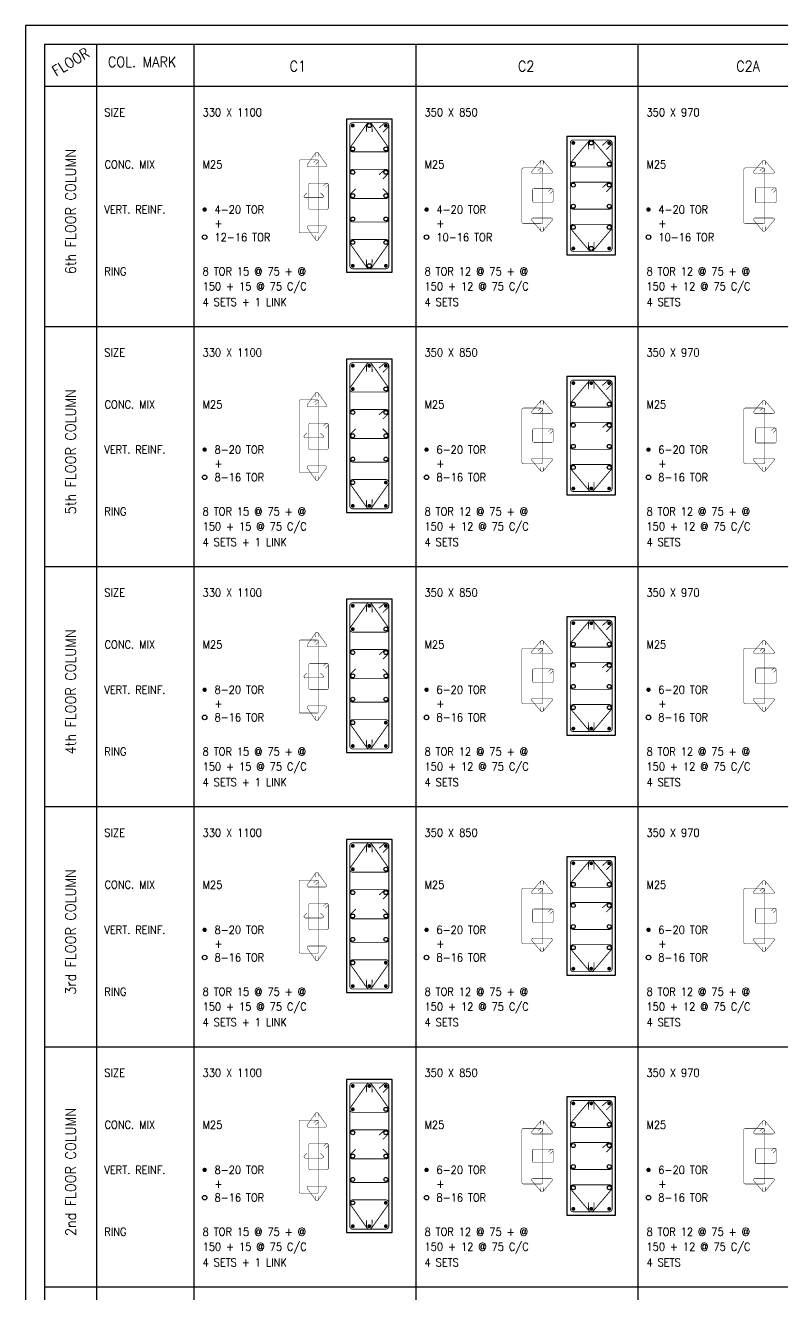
# Model space of a CAD drawing. Extents: x -200722 to 834823, y -494970 to 88783.
# Drawn here: x 222673 to 244423, y -76085 to -39610 of the extents above; entities that cross this region are included whole.
import ezdxf
from ezdxf.enums import TextEntityAlignment as Align

# ---------------------------------------------------------------- set-up
doc = ezdxf.new("R2010")
doc.units = 0
doc.header["$LTSCALE"] = 100
doc.header["$MEASUREMENT"] = 0
doc.layers.get('0').update_dxf_attribs({"linetype": 'CONTINUOUS'})
for name, color, linetype in [('5', 4, 'CONTINUOUS'), ('COL. SHED. STEEL.', 6, 'CONTINUOUS'), ('column', 240, 'CONTINUOUS'), ('STEEL', 6, 'CONTINUOUS'), ('TEXT', 2, 'CONTINUOUS')]:
    doc.layers.add(name, color=color, linetype=linetype)
doc.layers.add('9_PRINT BOUNDARY_NON PRINT', color=32, linetype='CONTINUOUS', plot=False)
doc.layers.add('9_TITLE TEXT', color=7, linetype='CONTINUOUS', lineweight=20)
doc.layers.add('g-dim', color=6, linetype='CONTINUOUS', lineweight=9)
doc.styles.add('ROMANS', font='romans.shx')

msp = doc.modelspace()

# ---------------------------------------------------------------- linework, layer by layer
at = {"color": 18, "true_color": 0x000000}
msp.add_lwpolyline([(223222.7, -104400.4), (314632.7, -104400.4), (314632.7, -40160.4), (223222.7, -40160.4)], close=True, dxfattribs=at)
at = {"layer": '5', "color": 7, "lineweight": -2}
for p, q in [((224722.7, -104400.4), (224722.7, -40160.4)), ((227522.7, -104400.4), (227522.7, -40160.4)), ((233897.5, -104400.4), (233897.5, -40160.4)), ((240272.3, -104400.4), (240272.3, -40160.4)), ((223222.7, -41360.4), (305172.7, -41360.4)), ((223222.7, -48260.4), (305172.7, -48260.4)), ((223222.7, -55160.4), (305172.7, -55160.4)), ((223222.7, -62060.4), (305172.7, -62060.4)), ((223222.7, -68960.4), (305172.7, -68960.4)), ((223222.7, -75860.4), (305172.7, -75860.4))]:
    msp.add_line(p, q, dxfattribs=at)
at = {"layer": '9_PRINT BOUNDARY_NON PRINT', "color": 18, "true_color": 0x000000}
msp.add_lwpolyline([(222672.7, -104950.4), (315182.7, -104950.4), (315182.7, -39610.4), (222672.7, -39610.4)], close=True, dxfattribs=at)
at = {"layer": '9_TITLE TEXT', "color": 18, "true_color": 0x000000}
msp.add_lwpolyline([(314632.7, -40160.4), (223222.7, -40160.4), (223222.7, -104400.4), (314632.7, -104400.4)], dxfattribs=at)
at = {"layer": 'COL. SHED. STEEL.', "color": 140, "linetype": 'Continuous'}
for points, const_width in [([(232482.2, -42440.4), (232007.2, -43112, 0.6084148), (232076.6, -43246.1), (233026.6, -43246.1, 0.6084148), (233096, -43112), (232621, -42440.4, 0.5176004)], 25), ([(238857, -42940.4), (238344, -43543.7, 0.6217139), (238411.5, -43680.5), (239441.3, -43680.5, 0.6217139), (239508.8, -43543.7), (238995.8, -42940.4, 0.5176004)], 25), ([(231009.8, -43269.3), (230772.3, -43605.1, 0.6084148), (230807, -43672.2), (231282, -43672.2, 0.6084148), (231316.7, -43605.1), (231079.2, -43269.3, 0.5176004)], 12.5), ([(237478.1, -43498), (237220.7, -43801, 0.6217139), (237254.4, -43869.3), (237769.3, -43869.3, 0.6217139), (237803.1, -43801), (237545.6, -43498, 0.4933715)], 12.5), ([(243853, -43498), (243595.5, -43801, 0.6217139), (243629.2, -43869.3), (244144.2, -43869.3, 0.6217139), (244177.9, -43801), (243920.4, -43498, 0.4933715)], 12.5), ([(237478.1, -45516.3), (237220.7, -45213.4, -0.6217139), (237254.4, -45145), (237769.3, -45145, -0.6217139), (237803.1, -45213.4), (237545.6, -45516.3, -0.4933715)], 12.5), ([(243853, -45516.3), (243595.5, -45213.4, -0.6217139), (243629.2, -45145), (244144.2, -45145, -0.6217139), (244177.9, -45213.4), (243920.4, -45516.3, -0.4933715)], 12.5), ([(231009.8, -45771.2), (230772.3, -45435.4, -0.6084148), (230807, -45368.3), (231282, -45368.3, -0.6084148), (231316.7, -45435.4), (231079.2, -45771.2, -0.5176004)], 12.5), ([(238858.9, -46071.1), (238344, -45465.2, -0.6217139), (238411.5, -45328.5), (239441.3, -45328.5, -0.6217139), (239508.8, -45465.2), (238993.8, -46071.1, -0.4933715)], 25), ([(232482.2, -46568.5), (232007.2, -45896.9, -0.6084148), (232076.6, -45762.8), (233026.6, -45762.8, -0.6084148), (233096, -45896.9), (232621, -46568.5, -0.5176004)], 25), ([(232482.2, -49340.4), (232007.2, -50012, 0.6084148), (232076.6, -50146.1), (233026.6, -50146.1, 0.6084148), (233096, -50012), (232621, -49340.4, 0.5176004)], 25), ([(238857, -49840.4), (238344, -50443.7, 0.6217139), (238411.5, -50580.5), (239441.3, -50580.5, 0.6217139), (239508.8, -50443.7), (238995.8, -49840.4, 0.5176004)], 25), ([(231009.8, -50169.3), (230772.3, -50505.1, 0.6084148), (230807, -50572.2), (231282, -50572.2, 0.6084148), (231316.7, -50505.1), (231079.2, -50169.3, 0.5176004)], 12.5), ([(237478.1, -50398), (237220.7, -50701, 0.6217139), (237254.4, -50769.3), (237769.3, -50769.3, 0.6217139), (237803.1, -50701), (237545.6, -50398, 0.4933715)], 12.5), ([(243853, -50398), (243595.5, -50701, 0.6217139), (243629.2, -50769.3), (244144.2, -50769.3, 0.6217139), (244177.9, -50701), (243920.4, -50398, 0.4933715)], 12.5), ([(237478.1, -52416.3), (237220.7, -52113.4, -0.6217139), (237254.4, -52045), (237769.3, -52045, -0.6217139), (237803.1, -52113.4), (237545.6, -52416.3, -0.4933715)], 12.5), ([(243853, -52416.3), (243595.5, -52113.4, -0.6217139), (243629.2, -52045), (244144.2, -52045, -0.6217139), (244177.9, -52113.4), (243920.4, -52416.3, -0.4933715)], 12.5), ([(231009.8, -52671.2), (230772.3, -52335.4, -0.6084148), (230807, -52268.3), (231282, -52268.3, -0.6084148), (231316.7, -52335.4), (231079.2, -52671.2, -0.5176004)], 12.5), ([(238858.9, -52971.1), (238344, -52365.2, -0.6217139), (238411.5, -52228.5), (239441.3, -52228.5, -0.6217139), (239508.8, -52365.2), (238993.8, -52971.1, -0.4933715)], 25), ([(232482.2, -53468.5), (232007.2, -52796.9, -0.6084148), (232076.6, -52662.8), (233026.6, -52662.8, -0.6084148), (233096, -52796.9), (232621, -53468.5, -0.5176004)], 25), ([(232482.2, -56240.4), (232007.2, -56912, 0.6084148), (232076.6, -57046.1), (233026.6, -57046.1, 0.6084148), (233096, -56912), (232621, -56240.4, 0.5176004)], 25), ([(238857, -56740.4), (238344, -57343.7, 0.6217139), (238411.5, -57480.5), (239441.3, -57480.5, 0.6217139), (239508.8, -57343.7), (238995.8, -56740.4, 0.5176004)], 25), ([(231009.8, -57069.3), (230772.3, -57405.1, 0.6084148), (230807, -57472.2), (231282, -57472.2, 0.6084148), (231316.7, -57405.1), (231079.2, -57069.3, 0.5176004)], 12.5), ([(237478.1, -57298), (237220.7, -57601, 0.6217139), (237254.4, -57669.3), (237769.3, -57669.3, 0.6217139), (237803.1, -57601), (237545.6, -57298, 0.4933715)], 12.5), ([(243853, -57298), (243595.5, -57601, 0.6217139), (243629.2, -57669.3), (244144.2, -57669.3, 0.6217139), (244177.9, -57601), (243920.4, -57298, 0.4933715)], 12.5), ([(237478.1, -59316.3), (237220.7, -59013.4, -0.6217139), (237254.4, -58945), (237769.3, -58945, -0.6217139), (237803.1, -59013.4), (237545.6, -59316.3, -0.4933715)], 12.5), ([(243853, -59316.3), (243595.5, -59013.4, -0.6217139), (243629.2, -58945), (244144.2, -58945, -0.6217139), (244177.9, -59013.4), (243920.4, -59316.3, -0.4933715)], 12.5), ([(231009.8, -59571.2), (230772.3, -59235.4, -0.6084148), (230807, -59168.3), (231282, -59168.3, -0.6084148), (231316.7, -59235.4), (231079.2, -59571.2, -0.5176004)], 12.5), ([(238858.9, -59871.1), (238344, -59265.2, -0.6217139), (238411.5, -59128.5), (239441.3, -59128.5, -0.6217139), (239508.8, -59265.2), (238993.8, -59871.1, -0.4933715)], 25), ([(232482.2, -60368.5), (232007.2, -59696.9, -0.6084148), (232076.6, -59562.8), (233026.6, -59562.8, -0.6084148), (233096, -59696.9), (232621, -60368.5, -0.5176004)], 25), ([(232482.2, -63140.4), (232007.2, -63812, 0.6084148), (232076.6, -63946.1), (233026.6, -63946.1, 0.6084148), (233096, -63812), (232621, -63140.4, 0.5176004)], 25), ([(238857, -63640.4), (238344, -64243.7, 0.6217139), (238411.5, -64380.5), (239441.3, -64380.5, 0.6217139), (239508.8, -64243.7), (238995.8, -63640.4, 0.5176004)], 25), ([(231009.8, -63969.3), (230772.3, -64305.1, 0.6084148), (230807, -64372.2), (231282, -64372.2, 0.6084148), (231316.7, -64305.1), (231079.2, -63969.3, 0.5176004)], 12.5), ([(237478.1, -64198), (237220.7, -64501, 0.6217139), (237254.4, -64569.3), (237769.3, -64569.3, 0.6217139), (237803.1, -64501), (237545.6, -64198, 0.4933715)], 12.5), ([(243853, -64198), (243595.5, -64501, 0.6217139), (243629.2, -64569.3), (244144.2, -64569.3, 0.6217139), (244177.9, -64501), (243920.4, -64198, 0.4933715)], 12.5), ([(237478.1, -66216.3), (237220.7, -65913.4, -0.6217139), (237254.4, -65845), (237769.3, -65845, -0.6217139), (237803.1, -65913.4), (237545.6, -66216.3, -0.4933715)], 12.5), ([(238858.9, -66771.1), (238344, -66165.2, -0.6217139), (238411.5, -66028.5), (239441.3, -66028.5, -0.6217139), (239508.8, -66165.2), (238993.8, -66771.1, -0.4933715)], 25), ([(243853, -66216.3), (243595.5, -65913.4, -0.6217139), (243629.2, -65845), (244144.2, -65845, -0.6217139), (244177.9, -65913.4), (243920.4, -66216.3, -0.4933715)], 12.5), ([(231009.8, -66471.2), (230772.3, -66135.4, -0.6084148), (230807, -66068.3), (231282, -66068.3, -0.6084148), (231316.7, -66135.4), (231079.2, -66471.2, -0.5176004)], 12.5), ([(232482.2, -67268.5), (232007.2, -66596.9, -0.6084148), (232076.6, -66462.8), (233026.6, -66462.8, -0.6084148), (233096, -66596.9), (232621, -67268.5, -0.5176004)], 25), ([(232482.2, -70040.4), (232007.2, -70712, 0.6084148), (232076.6, -70846.1), (233026.6, -70846.1, 0.6084148), (233096, -70712), (232621, -70040.4, 0.5176004)], 25), ([(238857, -70540.4), (238344, -71143.7, 0.6217139), (238411.5, -71280.5), (239441.3, -71280.5, 0.6217139), (239508.8, -71143.7), (238995.8, -70540.4, 0.5176004)], 25), ([(231009.8, -70869.3), (230772.3, -71205.1, 0.6084148), (230807, -71272.2), (231282, -71272.2, 0.6084148), (231316.7, -71205.1), (231079.2, -70869.3, 0.5176004)], 12.5), ([(237478.1, -71098), (237220.7, -71401, 0.6217139), (237254.4, -71469.3), (237769.3, -71469.3, 0.6217139), (237803.1, -71401), (237545.6, -71098, 0.4933715)], 12.5), ([(243853, -71098), (243595.5, -71401, 0.6217139), (243629.2, -71469.3), (244144.2, -71469.3, 0.6217139), (244177.9, -71401), (243920.4, -71098, 0.4933715)], 12.5), ([(237478.1, -73116.3), (237220.7, -72813.4, -0.6217139), (237254.4, -72745), (237769.3, -72745, -0.6217139), (237803.1, -72813.4), (237545.6, -73116.3, -0.4933715)], 12.5), ([(238858.9, -73671.1), (238344, -73065.2, -0.6217139), (238411.5, -72928.5), (239441.3, -72928.5, -0.6217139), (239508.8, -73065.2), (238993.8, -73671.1, -0.4933715)], 25), ([(243853, -73116.3), (243595.5, -72813.4, -0.6217139), (243629.2, -72745), (244144.2, -72745, -0.6217139), (244177.9, -72813.4), (243920.4, -73116.3, -0.4933715)], 12.5), ([(231009.8, -73371.2), (230772.3, -73035.4, -0.6084148), (230807, -72968.3), (231282, -72968.3, -0.6084148), (231316.7, -73035.4), (231079.2, -73371.2, -0.5176004)], 12.5), ([(232482.2, -74168.5), (232007.2, -73496.9, -0.6084148), (232076.6, -73362.8), (233026.6, -73362.8, -0.6084148), (233096, -73496.9), (232621, -74168.5, -0.5176004)], 25)]:
    msp.add_lwpolyline(points, format="xyb", close=True, dxfattribs=dict(at, const_width=const_width))
for points, const_width in [([(232632.1, -42673.8), (232628.5, -42473.9, 0.9275277), (232474.3, -42478.1), (232466.2, -42670.9)], 25), ([(239006.9, -43173.8), (239003.3, -42973.9, 0.9275277), (238849.1, -42978.1), (238841, -43170.9)], 25), ([(231084.8, -43386), (231083, -43286.1, 0.9275277), (231005.9, -43288.2), (231001.8, -43384.6)], 12.5), ([(237552.2, -43616), (237550.4, -43516, 0.9275277), (237473.2, -43518.2), (237469.2, -43614.6)], 12.5), ([(243927, -43616), (243925.2, -43516, 0.9275277), (243848.1, -43518.2), (243844, -43614.6)], 12.5), ([(237552.2, -45398.3), (237550.4, -45498.3, -0.9275277), (237473.2, -45496.2), (237469.2, -45399.8)], 12.5), ([(243927, -45398.3), (243925.2, -45498.3, -0.9275277), (243848.1, -45496.2), (243844, -45399.8)], 12.5), ([(231084.8, -45654.5), (231083, -45754.4, -0.9275277), (231005.9, -45752.3), (231001.8, -45655.9)], 12.5), ([(239006.9, -45835.1), (239003.3, -46035, -0.9275277), (238849.1, -46030.8), (238841, -45838)], 25), ([(232632.1, -46335.1), (232628.5, -46535, -0.9275277), (232474.3, -46530.8), (232466.2, -46338)], 25), ([(232632.1, -49573.8), (232628.5, -49373.9, 0.9275277), (232474.3, -49378.1), (232466.2, -49570.9)], 25), ([(239006.9, -50073.8), (239003.3, -49873.9, 0.9275277), (238849.1, -49878.1), (238841, -50070.9)], 25), ([(231084.8, -50286), (231083, -50186.1, 0.9275277), (231005.9, -50188.2), (231001.8, -50284.6)], 12.5), ([(237552.2, -50516), (237550.4, -50416, 0.9275277), (237473.2, -50418.2), (237469.2, -50514.6)], 12.5), ([(243927, -50516), (243925.2, -50416, 0.9275277), (243848.1, -50418.2), (243844, -50514.6)], 12.5), ([(237552.2, -52298.3), (237550.4, -52398.3, -0.9275277), (237473.2, -52396.2), (237469.2, -52299.8)], 12.5), ([(243927, -52298.3), (243925.2, -52398.3, -0.9275277), (243848.1, -52396.2), (243844, -52299.8)], 12.5), ([(231084.8, -52554.5), (231083, -52654.4, -0.9275277), (231005.9, -52652.3), (231001.8, -52555.9)], 12.5), ([(239006.9, -52735.1), (239003.3, -52935, -0.9275277), (238849.1, -52930.8), (238841, -52738)], 25), ([(232632.1, -53235.1), (232628.5, -53435, -0.9275277), (232474.3, -53430.8), (232466.2, -53238)], 25), ([(232632.1, -56473.8), (232628.5, -56273.9, 0.9275277), (232474.3, -56278.1), (232466.2, -56470.9)], 25), ([(239006.9, -56973.8), (239003.3, -56773.9, 0.9275277), (238849.1, -56778.1), (238841, -56970.9)], 25), ([(231084.8, -57186), (231083, -57086.1, 0.9275277), (231005.9, -57088.2), (231001.8, -57184.6)], 12.5), ([(237552.2, -57416), (237550.4, -57316, 0.9275277), (237473.2, -57318.2), (237469.2, -57414.6)], 12.5), ([(243927, -57416), (243925.2, -57316, 0.9275277), (243848.1, -57318.2), (243844, -57414.6)], 12.5), ([(231084.8, -59454.5), (231083, -59554.4, -0.9275277), (231005.9, -59552.3), (231001.8, -59455.9)], 12.5), ([(237552.2, -59198.3), (237550.4, -59298.3, -0.9275277), (237473.2, -59296.2), (237469.2, -59199.8)], 12.5), ([(243927, -59198.3), (243925.2, -59298.3, -0.9275277), (243848.1, -59296.2), (243844, -59199.8)], 12.5), ([(239006.9, -59635.1), (239003.3, -59835, -0.9275277), (238849.1, -59830.8), (238841, -59638)], 25), ([(232632.1, -60135.1), (232628.5, -60335, -0.9275277), (232474.3, -60330.8), (232466.2, -60138)], 25), ([(232632.1, -63373.8), (232628.5, -63173.9, 0.9275277), (232474.3, -63178.1), (232466.2, -63370.9)], 25), ([(239006.9, -63873.8), (239003.3, -63673.9, 0.9275277), (238849.1, -63678.1), (238841, -63870.9)], 25), ([(231084.8, -64086), (231083, -63986.1, 0.9275277), (231005.9, -63988.2), (231001.8, -64084.6)], 12.5), ([(237552.2, -64316), (237550.4, -64216, 0.9275277), (237473.2, -64218.2), (237469.2, -64314.6)], 12.5), ([(243927, -64316), (243925.2, -64216, 0.9275277), (243848.1, -64218.2), (243844, -64314.6)], 12.5), ([(231084.8, -66354.5), (231083, -66454.4, -0.9275277), (231005.9, -66452.3), (231001.8, -66355.9)], 12.5), ([(237552.2, -66098.3), (237550.4, -66198.3, -0.9275277), (237473.2, -66196.2), (237469.2, -66099.8)], 12.5), ([(243927, -66098.3), (243925.2, -66198.3, -0.9275277), (243848.1, -66196.2), (243844, -66099.8)], 12.5), ([(239006.9, -66535.1), (239003.3, -66735, -0.9275277), (238849.1, -66730.8), (238841, -66538)], 25), ([(232632.1, -67035.1), (232628.5, -67235, -0.9275277), (232474.3, -67230.8), (232466.2, -67038)], 25), ([(232632.1, -70273.8), (232628.5, -70073.9, 0.9275277), (232474.3, -70078.1), (232466.2, -70270.9)], 25), ([(239006.9, -70773.8), (239003.3, -70573.9, 0.9275277), (238849.1, -70578.1), (238841, -70770.9)], 25), ([(231084.8, -70986), (231083, -70886.1, 0.9275277), (231005.9, -70888.2), (231001.8, -70984.6)], 12.5), ([(237552.2, -71216), (237550.4, -71116, 0.9275277), (237473.2, -71118.2), (237469.2, -71214.6)], 12.5), ([(243927, -71216), (243925.2, -71116, 0.9275277), (243848.1, -71118.2), (243844, -71214.6)], 12.5), ([(231084.8, -73254.5), (231083, -73354.4, -0.9275277), (231005.9, -73352.3), (231001.8, -73255.9)], 12.5), ([(237552.2, -72998.3), (237550.4, -73098.3, -0.9275277), (237473.2, -73096.2), (237469.2, -72999.8)], 12.5), ([(243927, -72998.3), (243925.2, -73098.3, -0.9275277), (243848.1, -73096.2), (243844, -72999.8)], 12.5), ([(239006.9, -73435.1), (239003.3, -73635, -0.9275277), (238849.1, -73630.8), (238841, -73438)], 25), ([(232632.1, -73935.1), (232628.5, -74135, -0.9275277), (232474.3, -74130.8), (232466.2, -73938)], 25)]:
    msp.add_lwpolyline(points, format="xyb", dxfattribs=dict(at, const_width=const_width))
at = {"layer": 'column', "color": 4, "linetype": 'Continuous'}
for points in [[(231891.6, -46704.5), (233211.6, -46704.5), (233211.6, -42304.5), (231891.6, -42304.5)], [(238226.4, -46204.5), (239626.4, -46204.5), (239626.4, -42804.5), (238226.4, -42804.5)], [(231891.6, -53604.5), (233211.6, -53604.5), (233211.6, -49204.5), (231891.6, -49204.5)], [(238226.4, -53104.5), (239626.4, -53104.5), (239626.4, -49704.5), (238226.4, -49704.5)], [(231891.6, -60504.5), (233211.6, -60504.5), (233211.6, -56104.5), (231891.6, -56104.5)], [(238226.4, -60004.5), (239626.4, -60004.5), (239626.4, -56604.5), (238226.4, -56604.5)], [(231891.6, -67404.5), (233211.6, -67404.5), (233211.6, -63004.5), (231891.6, -63004.5)], [(238226.4, -66904.5), (239626.4, -66904.5), (239626.4, -63504.5), (238226.4, -63504.5)], [(231891.6, -74304.5), (233211.6, -74304.5), (233211.6, -69904.5), (231891.6, -69904.5)], [(238226.4, -73804.5), (239626.4, -73804.5), (239626.4, -70404.5), (238226.4, -70404.5)]]:
    msp.add_lwpolyline(points, close=True, dxfattribs=at)
at = {"layer": 'g-dim', "color": 62, "lineweight": -2}
for points, const_width in [([(232076.6, -45261.1), (233026.6, -45261.1, 0.4142136), (233111.6, -45176.1), (233111.6, -43832.8, 0.4142136), (233026.6, -43747.8), (232076.6, -43747.8, 0.4142136), (231991.6, -43832.8), (231991.6, -45176.1, 0.4142136)], 25), ([(230856, -44900.7), (231331, -44900.7, 0.4142136), (231373.5, -44858.2), (231373.5, -44186.5, 0.4142136), (231331, -44144), (230856, -44144, 0.4142136), (230813.5, -44186.5), (230813.5, -44858.2, 0.4142136)], 12.5), ([(232076.6, -52161.1), (233026.6, -52161.1, 0.4142136), (233111.6, -52076.1), (233111.6, -50732.8, 0.4142136), (233026.6, -50647.8), (232076.6, -50647.8, 0.4142136), (231991.6, -50732.8), (231991.6, -52076.1, 0.4142136)], 25), ([(230856, -51800.7), (231331, -51800.7, 0.4142136), (231373.5, -51758.2), (231373.5, -51086.5, 0.4142136), (231331, -51044), (230856, -51044, 0.4142136), (230813.5, -51086.5), (230813.5, -51758.2, 0.4142136)], 12.5), ([(232076.6, -59061.1), (233026.6, -59061.1, 0.4142136), (233111.6, -58976.1), (233111.6, -57632.8, 0.4142136), (233026.6, -57547.8), (232076.6, -57547.8, 0.4142136), (231991.6, -57632.8), (231991.6, -58976.1, 0.4142136)], 25), ([(230856, -58700.7), (231331, -58700.7, 0.4142136), (231373.5, -58658.2), (231373.5, -57986.5, 0.4142136), (231331, -57944), (230856, -57944, 0.4142136), (230813.5, -57986.5), (230813.5, -58658.2, 0.4142136)], 12.5), ([(232076.6, -65961.1), (233026.6, -65961.1, 0.4142136), (233111.6, -65876.1), (233111.6, -64532.8, 0.4142136), (233026.6, -64447.8), (232076.6, -64447.8, 0.4142136), (231991.6, -64532.8), (231991.6, -65876.1, 0.4142136)], 25), ([(230856, -65600.7), (231331, -65600.7, 0.4142136), (231373.5, -65558.2), (231373.5, -64886.5, 0.4142136), (231331, -64844), (230856, -64844, 0.4142136), (230813.5, -64886.5), (230813.5, -65558.2, 0.4142136)], 12.5), ([(232076.6, -72861.1), (233026.6, -72861.1, 0.4142136), (233111.6, -72776.1), (233111.6, -71432.8, 0.4142136), (233026.6, -71347.8), (232076.6, -71347.8, 0.4142136), (231991.6, -71432.8), (231991.6, -72776.1, 0.4142136)], 25), ([(230856, -72500.7), (231331, -72500.7, 0.4142136), (231373.5, -72458.2), (231373.5, -71786.5, 0.4142136), (231331, -71744), (230856, -71744, 0.4142136), (230813.5, -71786.5), (230813.5, -72458.2, 0.4142136)], 12.5)]:
    msp.add_lwpolyline(points, format="xyb", close=True, dxfattribs=dict(at, const_width=const_width))
for points, const_width in [([(232943.4, -44023.7), (233085.4, -43883, 0.9275277), (232975.9, -43774.3), (232830.8, -43901.7)], 25), ([(231289.4, -44281.9), (231360.4, -44211.6, 0.9275277), (231305.6, -44157.3), (231233.1, -44221)], 12.5), ([(232943.4, -50923.7), (233085.4, -50783, 0.9275277), (232975.9, -50674.3), (232830.8, -50801.7)], 25), ([(231289.4, -51181.9), (231360.4, -51111.6, 0.9275277), (231305.6, -51057.3), (231233.1, -51121)], 12.5), ([(232943.4, -57823.7), (233085.4, -57683, 0.9275277), (232975.9, -57574.3), (232830.8, -57701.7)], 25), ([(231289.4, -58081.9), (231360.4, -58011.6, 0.9275277), (231305.6, -57957.3), (231233.1, -58021)], 12.5), ([(232943.4, -64723.7), (233085.4, -64583, 0.9275277), (232975.9, -64474.3), (232830.8, -64601.7)], 25), ([(231289.4, -64981.9), (231360.4, -64911.6, 0.9275277), (231305.6, -64857.3), (231233.1, -64921)], 12.5), ([(232943.4, -71623.7), (233085.4, -71483, 0.9275277), (232975.9, -71374.3), (232830.8, -71501.7)], 25), ([(231289.4, -71881.9), (231360.4, -71811.6, 0.9275277), (231305.6, -71757.3), (231233.1, -71821)], 12.5)]:
    msp.add_lwpolyline(points, format="xyb", dxfattribs=dict(at, const_width=const_width))
at = {"layer": 'STEEL', "color": 18, "true_color": 0x000000}
for points, const_width in [([(232076.6, -46604.5), (233026.6, -46604.5, 0.4142136), (233111.6, -46519.5), (233111.6, -42489.5, 0.4142136), (233026.6, -42404.5), (232076.6, -42404.5, 0.4142136), (231991.6, -42489.5), (231991.6, -46519.5, 0.4142136)], 25), ([(238411.4, -46104.5), (239441.4, -46104.5, 0.4142136), (239526.4, -46019.5), (239526.4, -42989.5, 0.4142136), (239441.4, -42904.5), (238411.4, -42904.5, 0.4142136), (238326.4, -42989.5), (238326.4, -46019.5, 0.4142136)], 25), ([(230576, -45572.3), (231051, -45572.3, 0.4142136), (231093.5, -45529.8), (231093.5, -43514.8, 0.4142136), (231051, -43472.3), (230576, -43472.3, 0.4142136), (230533.5, -43514.8), (230533.5, -45529.8, 0.4142136)], 12.5), ([(236977.7, -45307.2), (237492.7, -45307.2, 0.4142136), (237535.2, -45264.7), (237535.2, -43749.7, 0.4142136), (237492.7, -43707.2), (236977.7, -43707.2, 0.4142136), (236935.2, -43749.7), (236935.2, -45264.7, 0.4142136)], 12.5), ([(243352.5, -45307.2), (243867.5, -45307.2, 0.4142136), (243910, -45264.7), (243910, -43749.7, 0.4142136), (243867.5, -43707.2), (243352.5, -43707.2, 0.4142136), (243310, -43749.7), (243310, -45264.7, 0.4142136)], 12.5), ([(227790.1, -44902.9, 1), (227852.6, -44902.9, 1)], 62.5), ([(234164.9, -44902.9, 1), (234227.4, -44902.9, 1)], 62.5), ([(240539.7, -44902.9, 1), (240602.2, -44902.9, 1)], 62.5), ([(232076.6, -53504.5), (233026.6, -53504.5, 0.4142136), (233111.6, -53419.5), (233111.6, -49389.5, 0.4142136), (233026.6, -49304.5), (232076.6, -49304.5, 0.4142136), (231991.6, -49389.5), (231991.6, -53419.5, 0.4142136)], 25), ([(238411.4, -53004.5), (239441.4, -53004.5, 0.4142136), (239526.4, -52919.5), (239526.4, -49889.5, 0.4142136), (239441.4, -49804.5), (238411.4, -49804.5, 0.4142136), (238326.4, -49889.5), (238326.4, -52919.5, 0.4142136)], 25), ([(230576, -52472.3), (231051, -52472.3, 0.4142136), (231093.5, -52429.8), (231093.5, -50414.8, 0.4142136), (231051, -50372.3), (230576, -50372.3, 0.4142136), (230533.5, -50414.8), (230533.5, -52429.8, 0.4142136)], 12.5), ([(236977.7, -52207.2), (237492.7, -52207.2, 0.4142136), (237535.2, -52164.7), (237535.2, -50649.7, 0.4142136), (237492.7, -50607.2), (236977.7, -50607.2, 0.4142136), (236935.2, -50649.7), (236935.2, -52164.7, 0.4142136)], 12.5), ([(243352.5, -52207.2), (243867.5, -52207.2, 0.4142136), (243910, -52164.7), (243910, -50649.7, 0.4142136), (243867.5, -50607.2), (243352.5, -50607.2, 0.4142136), (243310, -50649.7), (243310, -52164.7, 0.4142136)], 12.5), ([(227790.1, -51802.9, 1), (227852.6, -51802.9, 1)], 62.5), ([(234164.9, -51802.9, 1), (234227.4, -51802.9, 1)], 62.5), ([(240539.7, -51802.9, 1), (240602.2, -51802.9, 1)], 62.5), ([(232076.6, -60404.5), (233026.6, -60404.5, 0.4142136), (233111.6, -60319.5), (233111.6, -56289.5, 0.4142136), (233026.6, -56204.5), (232076.6, -56204.5, 0.4142136), (231991.6, -56289.5), (231991.6, -60319.5, 0.4142136)], 25), ([(238411.4, -59904.5), (239441.4, -59904.5, 0.4142136), (239526.4, -59819.5), (239526.4, -56789.5, 0.4142136), (239441.4, -56704.5), (238411.4, -56704.5, 0.4142136), (238326.4, -56789.5), (238326.4, -59819.5, 0.4142136)], 25), ([(230576, -59372.3), (231051, -59372.3, 0.4142136), (231093.5, -59329.8), (231093.5, -57314.8, 0.4142136), (231051, -57272.3), (230576, -57272.3, 0.4142136), (230533.5, -57314.8), (230533.5, -59329.8, 0.4142136)], 12.5), ([(236977.7, -59107.2), (237492.7, -59107.2, 0.4142136), (237535.2, -59064.7), (237535.2, -57549.7, 0.4142136), (237492.7, -57507.2), (236977.7, -57507.2, 0.4142136), (236935.2, -57549.7), (236935.2, -59064.7, 0.4142136)], 12.5), ([(243352.5, -59107.2), (243867.5, -59107.2, 0.4142136), (243910, -59064.7), (243910, -57549.7, 0.4142136), (243867.5, -57507.2), (243352.5, -57507.2, 0.4142136), (243310, -57549.7), (243310, -59064.7, 0.4142136)], 12.5), ([(227790.1, -58702.9, 1), (227852.6, -58702.9, 1)], 62.5), ([(234164.9, -58702.9, 1), (234227.4, -58702.9, 1)], 62.5), ([(240539.7, -58702.9, 1), (240602.2, -58702.9, 1)], 62.5), ([(232076.6, -67304.5), (233026.6, -67304.5, 0.4142136), (233111.6, -67219.5), (233111.6, -63189.5, 0.4142136), (233026.6, -63104.5), (232076.6, -63104.5, 0.4142136), (231991.6, -63189.5), (231991.6, -67219.5, 0.4142136)], 25), ([(238411.4, -66804.5), (239441.4, -66804.5, 0.4142136), (239526.4, -66719.5), (239526.4, -63689.5, 0.4142136), (239441.4, -63604.5), (238411.4, -63604.5, 0.4142136), (238326.4, -63689.5), (238326.4, -66719.5, 0.4142136)], 25), ([(230576, -66272.3), (231051, -66272.3, 0.4142136), (231093.5, -66229.8), (231093.5, -64214.8, 0.4142136), (231051, -64172.3), (230576, -64172.3, 0.4142136), (230533.5, -64214.8), (230533.5, -66229.8, 0.4142136)], 12.5), ([(236977.7, -66007.2), (237492.7, -66007.2, 0.4142136), (237535.2, -65964.7), (237535.2, -64449.7, 0.4142136), (237492.7, -64407.2), (236977.7, -64407.2, 0.4142136), (236935.2, -64449.7), (236935.2, -65964.7, 0.4142136)], 12.5), ([(243352.5, -66007.2), (243867.5, -66007.2, 0.4142136), (243910, -65964.7), (243910, -64449.7, 0.4142136), (243867.5, -64407.2), (243352.5, -64407.2, 0.4142136), (243310, -64449.7), (243310, -65964.7, 0.4142136)], 12.5), ([(227790.1, -65602.9, 1), (227852.6, -65602.9, 1)], 62.5), ([(234164.9, -65602.9, 1), (234227.4, -65602.9, 1)], 62.5), ([(240539.7, -65602.9, 1), (240602.2, -65602.9, 1)], 62.5), ([(232076.6, -74204.5), (233026.6, -74204.5, 0.4142136), (233111.6, -74119.5), (233111.6, -70089.5, 0.4142136), (233026.6, -70004.5), (232076.6, -70004.5, 0.4142136), (231991.6, -70089.5), (231991.6, -74119.5, 0.4142136)], 25), ([(238411.4, -73704.5), (239441.4, -73704.5, 0.4142136), (239526.4, -73619.5), (239526.4, -70589.5, 0.4142136), (239441.4, -70504.5), (238411.4, -70504.5, 0.4142136), (238326.4, -70589.5), (238326.4, -73619.5, 0.4142136)], 25), ([(230576, -73172.3), (231051, -73172.3, 0.4142136), (231093.5, -73129.8), (231093.5, -71114.8, 0.4142136), (231051, -71072.3), (230576, -71072.3, 0.4142136), (230533.5, -71114.8), (230533.5, -73129.8, 0.4142136)], 12.5), ([(236977.7, -72907.2), (237492.7, -72907.2, 0.4142136), (237535.2, -72864.7), (237535.2, -71349.7, 0.4142136), (237492.7, -71307.2), (236977.7, -71307.2, 0.4142136), (236935.2, -71349.7), (236935.2, -72864.7, 0.4142136)], 12.5), ([(243352.5, -72907.2), (243867.5, -72907.2, 0.4142136), (243910, -72864.7), (243910, -71349.7, 0.4142136), (243867.5, -71307.2), (243352.5, -71307.2, 0.4142136), (243310, -71349.7), (243310, -72864.7, 0.4142136)], 12.5), ([(227790.1, -72502.9, 1), (227852.6, -72502.9, 1)], 62.5), ([(234164.9, -72502.9, 1), (234227.4, -72502.9, 1)], 62.5), ([(240539.7, -72502.9, 1), (240602.2, -72502.9, 1)], 62.5)]:
    msp.add_lwpolyline(points, format="xyb", close=True, dxfattribs=dict(at, const_width=const_width))
at = {"layer": 'STEEL', "color": 18, "linetype": 'Continuous', "true_color": 0x000000, "const_width": 55}
for points in [[(232076.6, -42462, -1), (232076.6, -42517, -1)], [(233026.6, -42462, 1), (233026.6, -42517, 1)], [(238411.4, -42962, -1), (238411.4, -43017, -1)], [(239441.4, -42962, 1), (239441.4, -43017, 1)], [(238411.4, -46047, 1), (238411.4, -45992, 1)], [(239441.4, -46047, -1), (239441.4, -45992, -1)], [(232076.6, -46547, 1), (232076.6, -46492, 1)], [(233026.6, -46547, -1), (233026.6, -46492, -1)], [(232076.6, -49362, -1), (232076.6, -49417, -1)], [(232551.6, -49362, 1), (232551.6, -49417, 1)], [(233026.6, -49362, 1), (233026.6, -49417, 1)], [(238411.4, -49862, -1), (238411.4, -49917, -1)], [(238926.4, -49862, 1), (238926.4, -49917, 1)], [(239441.4, -49862, 1), (239441.4, -49917, 1)], [(232076.6, -50033.6, -1), (232076.6, -50088.6, -1)], [(233026.6, -52720.3, 1), (233026.6, -52775.3, 1)], [(238411.4, -52947, 1), (238411.4, -52892, 1)], [(238926.4, -52947, -1), (238926.4, -52892, -1)], [(239441.4, -52947, -1), (239441.4, -52892, -1)], [(232076.6, -53447, 1), (232076.6, -53392, 1)], [(232551.6, -53447, -1), (232551.6, -53392, -1)], [(233026.6, -53447, -1), (233026.6, -53392, -1)], [(232076.6, -56262, -1), (232076.6, -56317, -1)], [(232551.6, -56262, 1), (232551.6, -56317, 1)], [(233026.6, -56262, 1), (233026.6, -56317, 1)], [(238411.4, -56762, -1), (238411.4, -56817, -1)], [(238926.4, -56762, 1), (238926.4, -56817, 1)], [(239441.4, -56762, 1), (239441.4, -56817, 1)], [(232076.6, -56933.6, -1), (232076.6, -56988.6, -1)], [(233026.6, -59620.3, 1), (233026.6, -59675.3, 1)], [(238411.4, -59847, 1), (238411.4, -59792, 1)], [(238926.4, -59847, -1), (238926.4, -59792, -1)], [(239441.4, -59847, -1), (239441.4, -59792, -1)], [(232076.6, -60347, 1), (232076.6, -60292, 1)], [(232551.6, -60347, -1), (232551.6, -60292, -1)], [(233026.6, -60347, -1), (233026.6, -60292, -1)], [(232076.6, -63162, -1), (232076.6, -63217, -1)], [(232551.6, -63162, 1), (232551.6, -63217, 1)], [(233026.6, -63162, 1), (233026.6, -63217, 1)], [(232076.6, -63833.6, -1), (232076.6, -63888.6, -1)], [(238411.4, -63662, -1), (238411.4, -63717, -1)], [(238926.4, -63662, 1), (238926.4, -63717, 1)], [(239441.4, -63662, 1), (239441.4, -63717, 1)], [(233026.6, -66520.3, 1), (233026.6, -66575.3, 1)], [(238411.4, -66747, 1), (238411.4, -66692, 1)], [(238926.4, -66747, -1), (238926.4, -66692, -1)], [(239441.4, -66747, -1), (239441.4, -66692, -1)], [(232076.6, -67247, 1), (232076.6, -67192, 1)], [(232551.6, -67247, -1), (232551.6, -67192, -1)], [(233026.6, -67247, -1), (233026.6, -67192, -1)], [(232076.6, -70062, -1), (232076.6, -70117, -1)], [(232551.6, -70062, 1), (232551.6, -70117, 1)], [(233026.6, -70062, 1), (233026.6, -70117, 1)], [(232076.6, -70733.6, -1), (232076.6, -70788.6, -1)], [(238411.4, -70562, -1), (238411.4, -70617, -1)], [(238926.4, -70562, 1), (238926.4, -70617, 1)], [(239441.4, -70562, 1), (239441.4, -70617, 1)], [(233026.6, -73420.3, 1), (233026.6, -73475.3, 1)], [(238411.4, -73647, 1), (238411.4, -73592, 1)], [(238926.4, -73647, -1), (238926.4, -73592, -1)], [(239441.4, -73647, -1), (239441.4, -73592, -1)], [(232076.6, -74147, 1), (232076.6, -74092, 1)], [(232551.6, -74147, -1), (232551.6, -74092, -1)], [(233026.6, -74147, -1), (233026.6, -74092, -1)]]:
    msp.add_lwpolyline(points, format="xyb", close=True, dxfattribs=at)
at = {"layer": 'STEEL', "color": 18, "true_color": 0x000000}
for points, const_width in [([(232943.4, -42680.3), (233085.4, -42539.6, 0.9275277), (232975.9, -42431), (232830.8, -42558.4)], 25), ([(239358.2, -43180.3), (239500.3, -43039.6, 0.9275277), (239390.7, -42931), (239245.7, -43058.4)], 25), ([(231009.4, -43610.3), (231080.4, -43539.9, 0.9275277), (231025.6, -43485.6), (230953.1, -43549.3)], 12.5), ([(237451.1, -43845.1), (237522.2, -43774.8, 0.9275277), (237467.4, -43720.4), (237394.8, -43784.1)], 12.5), ([(243825.9, -43845.1), (243897, -43774.8, 0.9275277), (243842.2, -43720.4), (243769.7, -43784.1)], 12.5), ([(232943.4, -49580.3), (233085.4, -49439.6, 0.9275277), (232975.9, -49331), (232830.8, -49458.4)], 25), ([(239358.2, -50080.3), (239500.3, -49939.6, 0.9275277), (239390.7, -49831), (239245.7, -49958.4)], 25), ([(231009.4, -50510.3), (231080.4, -50439.9, 0.9275277), (231025.6, -50385.6), (230953.1, -50449.3)], 12.5), ([(237451.1, -50745.1), (237522.2, -50674.8, 0.9275277), (237467.4, -50620.4), (237394.8, -50684.1)], 12.5), ([(243825.9, -50745.1), (243897, -50674.8, 0.9275277), (243842.2, -50620.4), (243769.7, -50684.1)], 12.5), ([(232943.4, -56480.3), (233085.4, -56339.6, 0.9275277), (232975.9, -56231), (232830.8, -56358.4)], 25), ([(239358.2, -56980.3), (239500.3, -56839.6, 0.9275277), (239390.7, -56731), (239245.7, -56858.4)], 25), ([(231009.4, -57410.3), (231080.4, -57339.9, 0.9275277), (231025.6, -57285.6), (230953.1, -57349.3)], 12.5), ([(237451.1, -57645.1), (237522.2, -57574.8, 0.9275277), (237467.4, -57520.4), (237394.8, -57584.1)], 12.5), ([(243825.9, -57645.1), (243897, -57574.8, 0.9275277), (243842.2, -57520.4), (243769.7, -57584.1)], 12.5), ([(232943.4, -63380.3), (233085.4, -63239.6, 0.9275277), (232975.9, -63131), (232830.8, -63258.4)], 25), ([(239358.2, -63880.3), (239500.3, -63739.6, 0.9275277), (239390.7, -63631), (239245.7, -63758.4)], 25), ([(231009.4, -64310.3), (231080.4, -64239.9, 0.9275277), (231025.6, -64185.6), (230953.1, -64249.3)], 12.5), ([(237451.1, -64545.1), (237522.2, -64474.8, 0.9275277), (237467.4, -64420.4), (237394.8, -64484.1)], 12.5), ([(243825.9, -64545.1), (243897, -64474.8, 0.9275277), (243842.2, -64420.4), (243769.7, -64484.1)], 12.5), ([(232943.4, -70280.3), (233085.4, -70139.6, 0.9275277), (232975.9, -70031), (232830.8, -70158.4)], 25), ([(239358.2, -70780.3), (239500.3, -70639.6, 0.9275277), (239390.7, -70531), (239245.7, -70658.4)], 25), ([(231009.4, -71210.3), (231080.4, -71139.9, 0.9275277), (231025.6, -71085.6), (230953.1, -71149.3)], 12.5), ([(237451.1, -71445.1), (237522.2, -71374.8, 0.9275277), (237467.4, -71320.4), (237394.8, -71384.1)], 12.5), ([(243825.9, -71445.1), (243897, -71374.8, 0.9275277), (243842.2, -71320.4), (243769.7, -71384.1)], 12.5)]:
    msp.add_lwpolyline(points, format="xyb", dxfattribs=dict(at, const_width=const_width))
at = {"layer": 'STEEL', "color": 40}
for points, const_width in [([(238411.4, -44116.5), (239441.4, -44116.5, -0.4142136), (239526.4, -44201.5), (239526.4, -44807.5, -0.4142136), (239441.4, -44892.5), (238411.4, -44892.5, -0.4142136), (238326.4, -44807.5), (238326.4, -44201.5, -0.4142136)], 25), ([(237277.7, -44304.1), (237792.7, -44304.1, -0.4142136), (237835.2, -44346.6), (237835.2, -44649.6, -0.4142136), (237792.7, -44692.1), (237277.7, -44692.1, -0.4142136), (237235.2, -44649.6), (237235.2, -44346.6, -0.4142136)], 12.5), ([(243681.3, -44276.6), (244196.3, -44276.6, -0.4142136), (244238.8, -44319.1), (244238.8, -44670.1, -0.4142136), (244196.3, -44712.6), (243681.3, -44712.6, -0.4142136), (243638.8, -44670.1), (243638.8, -44319.1, -0.4142136)], 12.5), ([(238411.4, -51016.5), (239441.4, -51016.5, -0.4142136), (239526.4, -51101.5), (239526.4, -51707.5, -0.4142136), (239441.4, -51792.5), (238411.4, -51792.5, -0.4142136), (238326.4, -51707.5), (238326.4, -51101.5, -0.4142136)], 25), ([(237277.7, -51204.1), (237792.7, -51204.1, -0.4142136), (237835.2, -51246.6), (237835.2, -51549.6, -0.4142136), (237792.7, -51592.1), (237277.7, -51592.1, -0.4142136), (237235.2, -51549.6), (237235.2, -51246.6, -0.4142136)], 12.5), ([(243681.3, -51176.6), (244196.3, -51176.6, -0.4142136), (244238.8, -51219.1), (244238.8, -51570.1, -0.4142136), (244196.3, -51612.6), (243681.3, -51612.6, -0.4142136), (243638.8, -51570.1), (243638.8, -51219.1, -0.4142136)], 12.5), ([(238411.4, -57916.5), (239441.4, -57916.5, -0.4142136), (239526.4, -58001.5), (239526.4, -58607.5, -0.4142136), (239441.4, -58692.5), (238411.4, -58692.5, -0.4142136), (238326.4, -58607.5), (238326.4, -58001.5, -0.4142136)], 25), ([(237277.7, -58104.1), (237792.7, -58104.1, -0.4142136), (237835.2, -58146.6), (237835.2, -58449.6, -0.4142136), (237792.7, -58492.1), (237277.7, -58492.1, -0.4142136), (237235.2, -58449.6), (237235.2, -58146.6, -0.4142136)], 12.5), ([(243681.3, -58076.6), (244196.3, -58076.6, -0.4142136), (244238.8, -58119.1), (244238.8, -58470.1, -0.4142136), (244196.3, -58512.6), (243681.3, -58512.6, -0.4142136), (243638.8, -58470.1), (243638.8, -58119.1, -0.4142136)], 12.5), ([(238411.4, -64816.5), (239441.4, -64816.5, -0.4142136), (239526.4, -64901.5), (239526.4, -65507.5, -0.4142136), (239441.4, -65592.5), (238411.4, -65592.5, -0.4142136), (238326.4, -65507.5), (238326.4, -64901.5, -0.4142136)], 25), ([(237277.7, -65004.1), (237792.7, -65004.1, -0.4142136), (237835.2, -65046.6), (237835.2, -65349.6, -0.4142136), (237792.7, -65392.1), (237277.7, -65392.1, -0.4142136), (237235.2, -65349.6), (237235.2, -65046.6, -0.4142136)], 12.5), ([(243681.3, -64976.6), (244196.3, -64976.6, -0.4142136), (244238.8, -65019.1), (244238.8, -65370.1, -0.4142136), (244196.3, -65412.6), (243681.3, -65412.6, -0.4142136), (243638.8, -65370.1), (243638.8, -65019.1, -0.4142136)], 12.5), ([(238411.4, -71716.5), (239441.4, -71716.5, -0.4142136), (239526.4, -71801.5), (239526.4, -72407.5, -0.4142136), (239441.4, -72492.5), (238411.4, -72492.5, -0.4142136), (238326.4, -72407.5), (238326.4, -71801.5, -0.4142136)], 25), ([(237277.7, -71904.1), (237792.7, -71904.1, -0.4142136), (237835.2, -71946.6), (237835.2, -72249.6, -0.4142136), (237792.7, -72292.1), (237277.7, -72292.1, -0.4142136), (237235.2, -72249.6), (237235.2, -71946.6, -0.4142136)], 12.5), ([(243681.3, -71876.6), (244196.3, -71876.6, -0.4142136), (244238.8, -71919.1), (244238.8, -72270.1, -0.4142136), (244196.3, -72312.6), (243681.3, -72312.6, -0.4142136), (243638.8, -72270.1), (243638.8, -71919.1, -0.4142136)], 12.5)]:
    msp.add_lwpolyline(points, format="xyb", close=True, dxfattribs=dict(at, const_width=const_width))
for points, const_width in [([(239358.2, -44392.3), (239500.3, -44251.6, 0.9275277), (239390.7, -44143), (239245.7, -44270.4)], 25), ([(237751.1, -44442), (237822.2, -44371.7, 0.9275277), (237767.4, -44317.4), (237694.8, -44381.1)], 12.5), ([(244154.8, -44414.5), (244225.8, -44344.2, 0.9275277), (244171, -44289.8), (244098.5, -44353.5)], 12.5), ([(239358.2, -51292.3), (239500.3, -51151.6, 0.9275277), (239390.7, -51043), (239245.7, -51170.4)], 25), ([(237751.1, -51342), (237822.2, -51271.7, 0.9275277), (237767.4, -51217.4), (237694.8, -51281.1)], 12.5), ([(244154.8, -51314.5), (244225.8, -51244.2, 0.9275277), (244171, -51189.8), (244098.5, -51253.5)], 12.5), ([(239358.2, -58192.3), (239500.3, -58051.6, 0.9275277), (239390.7, -57943), (239245.7, -58070.4)], 25), ([(237751.1, -58242), (237822.2, -58171.7, 0.9275277), (237767.4, -58117.4), (237694.8, -58181.1)], 12.5), ([(244154.8, -58214.5), (244225.8, -58144.2, 0.9275277), (244171, -58089.8), (244098.5, -58153.5)], 12.5), ([(239358.2, -65092.3), (239500.3, -64951.6, 0.9275277), (239390.7, -64843), (239245.7, -64970.4)], 25), ([(237751.1, -65142), (237822.2, -65071.7, 0.9275277), (237767.4, -65017.4), (237694.8, -65081.1)], 12.5), ([(244154.8, -65114.5), (244225.8, -65044.2, 0.9275277), (244171, -64989.8), (244098.5, -65053.5)], 12.5), ([(239358.2, -71992.3), (239500.3, -71851.6, 0.9275277), (239390.7, -71743), (239245.7, -71870.4)], 25), ([(237751.1, -72042), (237822.2, -71971.7, 0.9275277), (237767.4, -71917.4), (237694.8, -71981.1)], 12.5), ([(244154.8, -72014.5), (244225.8, -71944.2, 0.9275277), (244171, -71889.8), (244098.5, -71953.5)], 12.5)]:
    msp.add_lwpolyline(points, format="xyb", dxfattribs=dict(at, const_width=const_width))
for points in [[(230759.4, -44422.1, 14, 14, 0), (230687.5, -44494, 14, 14, 0.6696355), (230715.7, -44562.2, 14, 14, 0), (231192.4, -44562.2, 14, 14, 0.6696355), (231220.6, -44494, 14, 14, 0), (231148.7, -44422.2, 0, 0, 0)], [(232160.4, -44304.1, 28, 28, 0), (232016.7, -44447.8, 28, 28, 0.6696355), (232073, -44584.2, 28, 28, 0), (233026.5, -44584.3, 28, 28, 0.6696355), (233082.8, -44447.8, 28, 28, 0), (232939.1, -44304.1, 0, 0, 0)], [(230759.4, -51322.1, 14, 14, 0), (230687.5, -51394, 14, 14, 0.6696355), (230715.7, -51462.2, 14, 14, 0), (231192.4, -51462.2, 14, 14, 0.6696355), (231220.6, -51394, 14, 14, 0), (231148.7, -51322.2, 0, 0, 0)], [(232160.4, -51204.1, 28, 28, 0), (232016.7, -51347.8, 28, 28, 0.6696355), (232073, -51484.2, 28, 28, 0), (233026.5, -51484.3, 28, 28, 0.6696355), (233082.8, -51347.8, 28, 28, 0), (232939.1, -51204.1, 0, 0, 0)], [(230759.4, -58222.1, 14, 14, 0), (230687.5, -58294, 14, 14, 0.6696355), (230715.7, -58362.2, 14, 14, 0), (231192.4, -58362.2, 14, 14, 0.6696355), (231220.6, -58294, 14, 14, 0), (231148.7, -58222.2, 0, 0, 0)], [(232160.4, -58104.1, 28, 28, 0), (232016.7, -58247.8, 28, 28, 0.6696355), (232073, -58384.2, 28, 28, 0), (233026.5, -58384.3, 28, 28, 0.6696355), (233082.8, -58247.8, 28, 28, 0), (232939.1, -58104.1, 0, 0, 0)], [(230759.4, -65122.1, 14, 14, 0), (230687.5, -65194, 14, 14, 0.6696355), (230715.7, -65262.2, 14, 14, 0), (231192.4, -65262.2, 14, 14, 0.6696355), (231220.6, -65194, 14, 14, 0), (231148.7, -65122.2, 0, 0, 0)], [(232160.4, -65004.1, 28, 28, 0), (232016.7, -65147.8, 28, 28, 0.6696355), (232073, -65284.2, 28, 28, 0), (233026.5, -65284.3, 28, 28, 0.6696355), (233082.8, -65147.8, 28, 28, 0), (232939.1, -65004.1, 0, 0, 0)], [(230759.4, -72022.1, 14, 14, 0), (230687.5, -72094, 14, 14, 0.6696355), (230715.7, -72162.2, 14, 14, 0), (231192.4, -72162.2, 14, 14, 0.6696355), (231220.6, -72094, 14, 14, 0), (231148.7, -72022.2, 0, 0, 0)], [(232160.4, -71904.1, 28, 28, 0), (232016.7, -72047.8, 28, 28, 0.6696355), (232073, -72184.2, 28, 28, 0), (233026.5, -72184.3, 28, 28, 0.6696355), (233082.8, -72047.8, 28, 28, 0), (232939.1, -71904.1, 0, 0, 0)]]:
    msp.add_lwpolyline(points, format="xyseb", dxfattribs=at)
at = {"layer": 'STEEL', "color": 0}
for centre, radius in [((232551.6, -42489.5), 57), ((238926.4, -42989.5), 57), ((232076.6, -43161.1), 57), ((233026.6, -43161.1), 57), ((238411.4, -43595.5), 57), ((239441.4, -43595.5), 57), ((232076.6, -43832.8), 57), ((233026.6, -43832.8), 57), ((232076.6, -44504.5), 57), ((233026.6, -44504.5), 57), ((238411.4, -44201.5), 57), ((239441.4, -44201.5), 57), ((238411.4, -44807.5), 57), ((239441.4, -44807.5), 57), ((232076.6, -45176.1), 57), ((233026.6, -45176.1), 57), ((238411.4, -45413.5), 57), ((239441.4, -45413.5), 57), ((227821.3, -45697.9), 65.3), ((232076.6, -45847.8), 57), ((233026.6, -45847.8), 57), ((234196.2, -45697.9), 65.3), ((240571, -45697.9), 65.3), ((238926.4, -46019.3), 57), ((232551.6, -46519.5), 57), ((233026.6, -50061.1), 57), ((232076.6, -50732.8), 57), ((233026.6, -50732.8), 57), ((238411.4, -50495.5), 57), ((239441.4, -50495.5), 57), ((238411.4, -51101.5), 57), ((239441.4, -51101.5), 57), ((232076.6, -51404.5), 57), ((233026.6, -51404.5), 57), ((238411.4, -51707.5), 57), ((239441.4, -51707.5), 57), ((232076.6, -52076.1), 57), ((233026.6, -52076.1), 57), ((238411.4, -52313.5), 57), ((239441.4, -52313.5), 57), ((227821.3, -52597.9), 65.3), ((232076.6, -52747.8), 57), ((234196.2, -52597.9), 65.3), ((240571, -52597.9), 65.3), ((233026.6, -56961.1), 57), ((232076.6, -57632.8), 57), ((233026.6, -57632.8), 57), ((238411.4, -57395.5), 57), ((239441.4, -57395.5), 57), ((238411.4, -58001.5), 57), ((239441.4, -58001.5), 57), ((232076.6, -58304.5), 57), ((233026.6, -58304.5), 57), ((238411.4, -58607.5), 57), ((239441.4, -58607.5), 57), ((232076.6, -58976.1), 57), ((233026.6, -58976.1), 57), ((227821.3, -59497.9), 65.3), ((234196.2, -59497.9), 65.3), ((238411.4, -59213.5), 57), ((239441.4, -59213.5), 57), ((240571, -59497.9), 65.3), ((232076.6, -59647.8), 57), ((233026.6, -63861.1), 57), ((232076.6, -64532.8), 57), ((233026.6, -64532.8), 57), ((238411.4, -64295.5), 57), ((239441.4, -64295.5), 57), ((238411.4, -64901.5), 57), ((239441.4, -64901.5), 57), ((232076.6, -65204.5), 57), ((233026.6, -65204.5), 57), ((238411.4, -65507.5), 57), ((239441.4, -65507.5), 57), ((232076.6, -65876.1), 57), ((233026.6, -65876.1), 57), ((227821.3, -66397.9), 65.3), ((234196.2, -66397.9), 65.3), ((238411.4, -66113.5), 57), ((239441.4, -66113.5), 57), ((240571, -66397.9), 65.3), ((232076.6, -66547.8), 57), ((233026.6, -70761.1), 57), ((232076.6, -71432.8), 57), ((233026.6, -71432.8), 57), ((238411.4, -71195.5), 57), ((239441.4, -71195.5), 57), ((238411.4, -71801.5), 57), ((239441.4, -71801.5), 57), ((232076.6, -72104.5), 57), ((233026.6, -72104.5), 57), ((238411.4, -72407.5), 57), ((239441.4, -72407.5), 57), ((232076.6, -72776.1), 57), ((233026.6, -72776.1), 57), ((227821.3, -73297.9), 65.3), ((234196.2, -73297.9), 65.3), ((238411.4, -73013.5), 57), ((239441.4, -73013.5), 57), ((240571, -73297.9), 65.3), ((232076.6, -73447.8), 57)]:
    msp.add_circle(centre, radius, dxfattribs=at)

# ---------------------------------------------------------------- texts
at = {"layer": 'TEXT', "color": 18, "ltscale": 5, "true_color": 0x000000, "style": 'ROMANS', "width": 0.9}
for s, rotation, p in [('FLOOR', 30.96376, (223972.7, -40660.4)), ('6th FLOOR COLUMN', 90, (223972.7, -44963.2)), ('5th FLOOR COLUMN', 90, (223972.7, -51863.2)), ('4th FLOOR COLUMN', 90, (223972.7, -58763.2)), ('3rd FLOOR COLUMN', 90, (223972.7, -65663.2)), ('2nd FLOOR COLUMN', 90, (223972.7, -72563.2))]:
    msp.add_text(s, height=300, rotation=rotation, dxfattribs=at).set_placement(p, align=Align.MIDDLE)
for s, p in [('COL. MARK', (226025.1, -40660.4)), ('C1', (230496.6, -40783)), ('C2', (237056.2, -40783)), ('C2A', (243431, -40783))]:
    msp.add_text(s, height=300, dxfattribs=at).set_placement(p, align=Align.MIDDLE)
for s, p in [('SIZE', (224939.3, -42110.4)), ('330 X 1100', (227762.9, -42110.4)), ('350 X 850', (234137.7, -42110.4)), ('350 X 970', (240512.6, -42110.4)), ('CONC. MIX', (224945.9, -43605.4)), ('M25', (227762.9, -43605.4)), ('M25', (234137.7, -43605.4)), ('M25', (240512.6, -43605.4)), ('VERT. REINF.', (224939.3, -44902.9)), ('4-20 TOR', (228104.6, -44902.9)), ('4-20 TOR', (234479.4, -44902.9)), ('4-20 TOR', (240854.2, -44902.9)), ('+', (228104.6, -45300.4)), ('+', (234479.4, -45300.4)), ('+', (240854.2, -45300.4)), ('12-16 TOR', (228104.6, -45697.9)), ('10-16 TOR', (234479.4, -45697.9)), ('10-16 TOR', (240854.2, -45697.9)), ('RING', (224939.3, -46680.4)), ('8 TOR 15 @ 75 + @ ', (227762.9, -46680.4)), ('8 TOR 12 @ 75 + @ ', (234137.7, -46680.4)), ('8 TOR 12 @ 75 + @ ', (240512.6, -46680.4)), ('150 + 15 @ 75 C/C', (227762.9, -47110)), ('150 + 12 @ 75 C/C', (234137.7, -47110)), ('150 + 12 @ 75 C/C', (240512.6, -47110)), ('4 SETS + 1 LINK', (227762.9, -47560.5)), ('4 SETS', (234137.7, -47560.5)), ('4 SETS', (240512.6, -47560.5)), ('SIZE', (224939.3, -49010.4)), ('330 X 1100', (227762.9, -49010.4)), ('350 X 850', (234137.7, -49010.4)), ('350 X 970', (240512.6, -49010.4)), ('CONC. MIX', (224945.9, -50505.4)), ('M25', (227762.9, -50505.4)), ('M25', (234137.7, -50505.4)), ('M25', (240512.6, -50505.4)), ('VERT. REINF.', (224939.3, -51802.9)), ('8-20 TOR', (228104.6, -51802.9)), ('6-20 TOR', (234479.4, -51802.9)), ('6-20 TOR', (240854.2, -51802.9)), ('+', (228104.6, -52200.4)), ('+', (234479.4, -52200.4)), ('+', (240854.2, -52200.4)), ('8-16 TOR', (228104.6, -52597.9)), ('8-16 TOR', (234479.4, -52597.9)), ('8-16 TOR', (240854.2, -52597.9)), ('RING', (224939.3, -53580.4)), ('8 TOR 15 @ 75 + @ ', (227762.9, -53580.4)), ('8 TOR 12 @ 75 + @ ', (234137.7, -53580.4)), ('8 TOR 12 @ 75 + @ ', (240512.6, -53580.4)), ('150 + 15 @ 75 C/C', (227762.9, -54010)), ('150 + 12 @ 75 C/C', (234137.7, -54010)), ('150 + 12 @ 75 C/C', (240512.6, -54010)), ('4 SETS + 1 LINK', (227762.9, -54460.5)), ('4 SETS', (234137.7, -54460.5)), ('4 SETS', (240512.6, -54460.5)), ('SIZE', (224939.3, -55910.4)), ('330 X 1100', (227762.9, -55910.4)), ('350 X 850', (234137.7, -55910.4)), ('350 X 970', (240512.6, -55910.4)), ('CONC. MIX', (224945.9, -57405.4)), ('M25', (227762.9, -57405.4)), ('M25', (234137.7, -57405.4)), ('M25', (240512.6, -57405.4)), ('VERT. REINF.', (224939.3, -58702.9)), ('8-20 TOR', (228104.6, -58702.9)), ('6-20 TOR', (234479.4, -58702.9)), ('6-20 TOR', (240854.2, -58702.9)), ('+', (228104.6, -59100.4)), ('+', (234479.4, -59100.4)), ('+', (240854.2, -59100.4)), ('8-16 TOR', (228104.6, -59497.9)), ('8-16 TOR', (234479.4, -59497.9)), ('8-16 TOR', (240854.2, -59497.9)), ('RING', (224939.3, -60480.4)), ('8 TOR 15 @ 75 + @ ', (227762.9, -60480.4)), ('8 TOR 12 @ 75 + @ ', (234137.7, -60480.4)), ('8 TOR 12 @ 75 + @ ', (240512.6, -60480.4)), ('150 + 15 @ 75 C/C', (227762.9, -60910)), ('150 + 12 @ 75 C/C', (234137.7, -60910)), ('150 + 12 @ 75 C/C', (240512.6, -60910)), ('4 SETS + 1 LINK', (227762.9, -61360.5)), ('4 SETS', (234137.7, -61360.5)), ('4 SETS', (240512.6, -61360.5)), ('SIZE', (224939.3, -62810.4)), ('330 X 1100', (227762.9, -62810.4)), ('350 X 850', (234137.7, -62810.4)), ('350 X 970', (240512.6, -62810.4)), ('CONC. MIX', (224945.9, -64305.4)), ('M25', (227762.9, -64305.4)), ('M25', (234137.7, -64305.4)), ('M25', (240512.6, -64305.4)), ('VERT. REINF.', (224939.3, -65602.9)), ('8-20 TOR', (228104.6, -65602.9)), ('6-20 TOR', (234479.4, -65602.9)), ('6-20 TOR', (240854.2, -65602.9)), ('+', (228104.6, -66000.4)), ('+', (234479.4, -66000.4)), ('+', (240854.2, -66000.4)), ('8-16 TOR', (228104.6, -66397.9)), ('8-16 TOR', (234479.4, -66397.9)), ('8-16 TOR', (240854.2, -66397.9)), ('RING', (224939.3, -67380.4)), ('8 TOR 15 @ 75 + @ ', (227762.9, -67380.4)), ('8 TOR 12 @ 75 + @ ', (234137.7, -67380.4)), ('8 TOR 12 @ 75 + @ ', (240512.6, -67380.4)), ('150 + 15 @ 75 C/C', (227762.9, -67810)), ('150 + 12 @ 75 C/C', (234137.7, -67810)), ('150 + 12 @ 75 C/C', (240512.6, -67810)), ('4 SETS + 1 LINK', (227762.9, -68260.5)), ('4 SETS', (234137.7, -68260.5)), ('4 SETS', (240512.6, -68260.5)), ('SIZE', (224939.3, -69710.4)), ('330 X 1100', (227762.9, -69710.4)), ('350 X 850', (234137.7, -69710.4)), ('350 X 970', (240512.6, -69710.4)), ('CONC. MIX', (224945.9, -71205.4)), ('M25', (227762.9, -71205.4)), ('M25', (234137.7, -71205.4)), ('M25', (240512.6, -71205.4)), ('VERT. REINF.', (224939.3, -72502.9)), ('8-20 TOR', (228104.6, -72502.9)), ('6-20 TOR', (234479.4, -72502.9)), ('6-20 TOR', (240854.2, -72502.9)), ('+', (228104.6, -72900.4)), ('+', (234479.4, -72900.4)), ('+', (240854.2, -72900.4)), ('8-16 TOR', (228104.6, -73297.9)), ('8-16 TOR', (234479.4, -73297.9)), ('8-16 TOR', (240854.2, -73297.9)), ('RING', (224939.3, -74280.4)), ('8 TOR 15 @ 75 + @ ', (227762.9, -74280.4)), ('8 TOR 12 @ 75 + @ ', (234137.7, -74280.4)), ('8 TOR 12 @ 75 + @ ', (240512.6, -74280.4)), ('150 + 15 @ 75 C/C', (227762.9, -74710)), ('150 + 12 @ 75 C/C', (234137.7, -74710)), ('150 + 12 @ 75 C/C', (240512.6, -74710)), ('4 SETS + 1 LINK', (227762.9, -75160.5)), ('4 SETS', (234137.7, -75160.5)), ('4 SETS', (240512.6, -75160.5))]:
    msp.add_text(s, height=230, dxfattribs=at).set_placement(p, align=Align.MIDDLE_LEFT)

doc.saveas('drawing.dxf')
